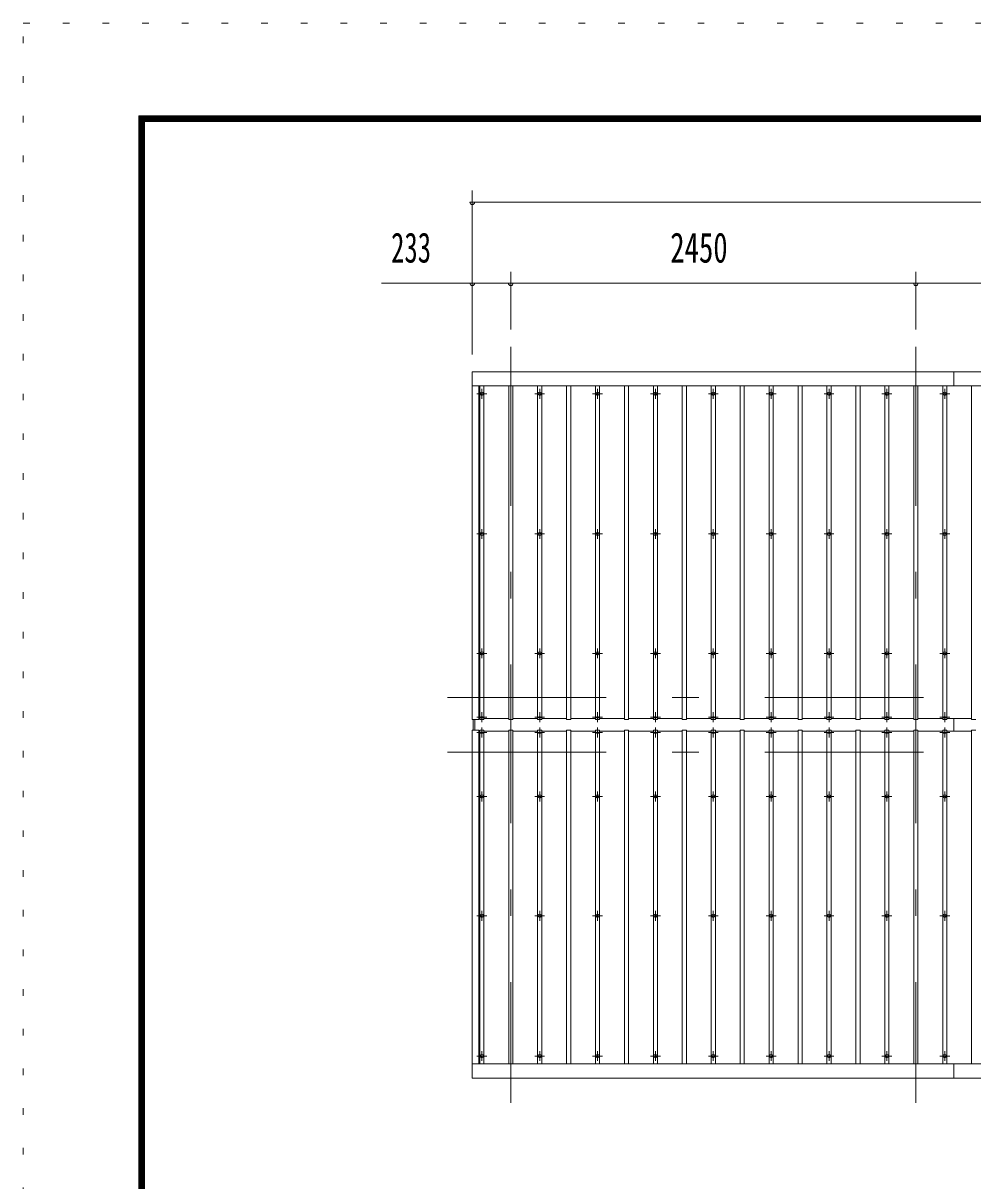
# Model space of a CAD drawing. Units: millimetres, scale not verified, with parts at other scales. Extents: x -31546 to 31551, y -14700 to 14700.
# Drawn here: x -10029 to -4284, y 7701 to 14700 of the extents above; entities that cross this region are included whole.
import ezdxf
from ezdxf.enums import TextEntityAlignment as Align

# ---------------------------------------------------------------- set-up
doc = ezdxf.new("R2010")
doc.units = ezdxf.units.MM
doc.header["$LTSCALE"] = 80
doc.linetypes.add('USER3', pattern=[24, 12, -5, 2, -5])
doc.linetypes.add('USER4', pattern=[3, 0.5, -2.5])
for name, color, linetype, lineweight in [('0-2_1-07BOLD', 7, 'Continuous', 18), ('0-3_1-27CENTER', 3, 'USER3', 18), ('0-4_1-47THIN', 4, 'Continuous', 18), ('0-5_1-57DIM', 3, 'Continuous', 18), ('0-C_F-F1PAPER', 5, 'Continuous', 18), ('0-D_F-E_J_ADD', 5, 'USER4', 18)]:
    doc.layers.add(name, color=color, linetype=linetype, lineweight=lineweight)
doc.styles.add('ＭＳ ゴシック', font='')
doc.styles.get('ＭＳ ゴシック').set_extended_font_data('MS Gothic')

msp = doc.modelspace()

# ---------------------------------------------------------------- linework, layer by layer
at = {"layer": '0-2_1-07BOLD'}
for p, q in [((-7312.41, 12592.54), (3353.59, 12592.54)), ((-7312.41, 12592.54), (-7312.41, 10489.55)), ((-4399.41, 12506.79), (-4399.41, 12592.54)), ((-7312.41, 12506.79), (3353.59, 12506.79)), ((-7272.41, 12506.79), (-7272.41, 10489.55)), ((-7272.41, 10489.55), (-7312.41, 10489.55)), ((-7307.41, 10425.54), (-7307.41, 10489.55)), ((-7297.41, 10425.54), (-7297.41, 10489.55)), ((-4399.41, 10495.58), (-4399.41, 10419.51)), ((-7312.41, 8322.54), (-7312.41, 10425.54)), ((-7272.41, 10425.54), (-7312.41, 10425.54)), ((-7272.41, 8408.3), (-7272.41, 10425.54)), ((-7312.41, 8408.3), (3353.59, 8408.3)), ((-4399.41, 8408.3), (-4399.41, 8322.54))]:
    msp.add_line(p, q, dxfattribs=at)
msp.add_lwpolyline([(-7312.41, 8322.54), (3353.59, 8322.54), (3353.59, 10425.54)], dxfattribs=at)
for centre in [(-7254.41, 12459.37), (-6904.41, 12459.37), (-6554.41, 12459.37), (-6204.41, 12459.37), (-5854.41, 12459.37), (-5504.41, 12459.37), (-5154.41, 12459.37), (-4804.41, 12459.37), (-4454.41, 12459.37), (-7254.41, 11611.71), (-6904.41, 11611.71), (-6554.41, 11611.71), (-6204.41, 11611.71), (-5854.41, 11611.71), (-5504.41, 11611.71), (-5154.41, 11611.71), (-4804.41, 11611.71), (-4454.41, 11611.71), (-7254.41, 10890.05), (-6904.41, 10890.05), (-6554.41, 10890.05), (-6204.41, 10890.05), (-5854.41, 10890.05), (-5504.41, 10890.05), (-5154.41, 10890.05), (-4804.41, 10890.05), (-4454.41, 10890.05), (-7254.41, 10025.04), (-6904.41, 10025.04), (-6554.41, 10025.04), (-6204.41, 10025.04), (-5854.41, 10025.04), (-5504.41, 10025.04), (-5154.41, 10025.04), (-4804.41, 10025.04), (-4454.41, 10025.04), (-7254.41, 9303.38), (-6904.41, 9303.38), (-6554.41, 9303.38), (-6204.41, 9303.38), (-5854.41, 9303.38), (-5504.41, 9303.38), (-5154.41, 9303.38), (-4804.41, 9303.38), (-4454.41, 9303.38), (-7254.41, 8455.72), (-6904.41, 8455.72), (-6554.41, 8455.72), (-6204.41, 8455.72), (-5854.41, 8455.72), (-5504.41, 8455.72), (-5154.41, 8455.72), (-4804.41, 8455.72), (-4454.41, 8455.72)]:
    msp.add_circle(centre, 10, dxfattribs=at)
for centre, start, end in [((-7254.41, 10493.51), 46.3961, 133.6039), ((-7254.41, 10514.51), 226.39838, 313.60162), ((-6904.41, 10493.51), 46.3961, 133.6039), ((-6904.41, 10514.51), 226.39838, 313.60162), ((-6554.41, 10493.51), 46.3961, 133.6039), ((-6554.41, 10514.51), 226.39838, 313.60162), ((-6204.41, 10493.51), 46.3961, 133.6039), ((-6204.41, 10514.51), 226.39838, 313.60162), ((-5854.41, 10493.51), 46.3961, 133.6039), ((-5854.41, 10514.51), 226.39838, 313.60162), ((-5504.41, 10493.51), 46.3961, 133.6039), ((-5504.41, 10514.51), 226.39838, 313.60162), ((-5154.41, 10493.51), 46.3961, 133.6039), ((-5154.41, 10514.51), 226.39838, 313.60162), ((-4804.41, 10493.51), 46.3961, 133.6039), ((-4804.41, 10514.51), 226.39838, 313.60162), ((-4454.41, 10493.51), 46.3961, 133.6039), ((-4454.41, 10514.51), 226.39838, 313.60162), ((-7254.41, 10400.58), 46.39838, 133.60162), ((-7254.41, 10421.58), 226.3961, 313.6039), ((-6904.41, 10400.58), 46.39838, 133.60162), ((-6904.41, 10421.58), 226.3961, 313.6039), ((-6554.41, 10400.58), 46.39838, 133.60162), ((-6554.41, 10421.58), 226.3961, 313.6039), ((-6204.41, 10400.58), 46.39838, 133.60162), ((-6204.41, 10421.58), 226.3961, 313.6039), ((-5854.41, 10400.58), 46.39838, 133.60162), ((-5854.41, 10421.58), 226.3961, 313.6039), ((-5504.41, 10400.58), 46.39838, 133.60162), ((-5504.41, 10421.58), 226.3961, 313.6039), ((-5154.41, 10400.58), 46.39838, 133.60162), ((-5154.41, 10421.58), 226.3961, 313.6039), ((-4804.41, 10400.58), 46.39838, 133.60162), ((-4804.41, 10421.58), 226.3961, 313.6039), ((-4454.41, 10400.58), 46.39838, 133.60162), ((-4454.41, 10421.58), 226.3961, 313.6039)]:
    msp.add_arc(centre, 14.5, start, end, dxfattribs=at)
at = {"layer": '0-3_1-27CENTER'}
for p, q in [((-7079.41, 12742.55), (-7079.41, 8172.54)), ((-4629.41, 12742.55), (-4629.41, 8172.54)), ((-7284.41, 12459.37), (-7224.41, 12459.37)), ((-7254.41, 12429.37), (-7254.41, 12489.37)), ((-6934.41, 12459.37), (-6874.41, 12459.37)), ((-6904.41, 12429.37), (-6904.41, 12489.37)), ((-6584.41, 12459.37), (-6524.41, 12459.37)), ((-6554.41, 12429.37), (-6554.41, 12489.37)), ((-6234.41, 12459.37), (-6174.41, 12459.37)), ((-6204.41, 12429.37), (-6204.41, 12489.37)), ((-5884.41, 12459.37), (-5824.41, 12459.37)), ((-5854.41, 12429.37), (-5854.41, 12489.37)), ((-5534.41, 12459.37), (-5474.41, 12459.37)), ((-5504.41, 12429.37), (-5504.41, 12489.37)), ((-5184.41, 12459.37), (-5124.41, 12459.37)), ((-5154.41, 12429.37), (-5154.41, 12489.37)), ((-4834.41, 12459.37), (-4774.41, 12459.37)), ((-4804.41, 12429.37), (-4804.41, 12489.37)), ((-4484.41, 12459.37), (-4424.41, 12459.37)), ((-4454.41, 12429.37), (-4454.41, 12489.37)), ((-7254.41, 11581.71), (-7254.41, 11641.71)), ((-6904.41, 11581.71), (-6904.41, 11641.71)), ((-6554.41, 11581.71), (-6554.41, 11641.71)), ((-6204.41, 11581.71), (-6204.41, 11641.71)), ((-5854.41, 11581.71), (-5854.41, 11641.71)), ((-5504.41, 11581.71), (-5504.41, 11641.71)), ((-5154.41, 11581.71), (-5154.41, 11641.71)), ((-4804.41, 11581.71), (-4804.41, 11641.71)), ((-4454.41, 11581.71), (-4454.41, 11641.71)), ((-7284.41, 11611.71), (-7224.41, 11611.71)), ((-6934.41, 11611.71), (-6874.41, 11611.71)), ((-6584.41, 11611.71), (-6524.41, 11611.71)), ((-6234.41, 11611.71), (-6174.41, 11611.71)), ((-5884.41, 11611.71), (-5824.41, 11611.71)), ((-5534.41, 11611.71), (-5474.41, 11611.71)), ((-5184.41, 11611.71), (-5124.41, 11611.71)), ((-4834.41, 11611.71), (-4774.41, 11611.71)), ((-4484.41, 11611.71), (-4424.41, 11611.71)), ((-7254.41, 10860.05), (-7254.41, 10920.05)), ((-6904.41, 10860.05), (-6904.41, 10920.05)), ((-6554.41, 10860.05), (-6554.41, 10920.05)), ((-6204.41, 10860.05), (-6204.41, 10920.05)), ((-5854.41, 10860.05), (-5854.41, 10920.05)), ((-5504.41, 10860.05), (-5504.41, 10920.05)), ((-5154.41, 10860.05), (-5154.41, 10920.05)), ((-4804.41, 10860.05), (-4804.41, 10920.05)), ((-4454.41, 10860.05), (-4454.41, 10920.05)), ((-7284.41, 10890.05), (-7224.41, 10890.05)), ((-6934.41, 10890.05), (-6874.41, 10890.05)), ((-6584.41, 10890.05), (-6524.41, 10890.05)), ((-6234.41, 10890.05), (-6174.41, 10890.05)), ((-5884.41, 10890.05), (-5824.41, 10890.05)), ((-5534.41, 10890.05), (-5474.41, 10890.05)), ((-5184.41, 10890.05), (-5124.41, 10890.05)), ((-4834.41, 10890.05), (-4774.41, 10890.05)), ((-4484.41, 10890.05), (-4424.41, 10890.05)), ((-7462.41, 10622.54), (3503.59, 10622.54)), ((-7284.41, 10504.02), (-7224.41, 10504.02)), ((-7254.41, 10474.02), (-7254.41, 10534.02)), ((-6934.41, 10504.02), (-6874.41, 10504.02)), ((-6904.41, 10474.02), (-6904.41, 10534.02)), ((-6584.41, 10504.02), (-6524.41, 10504.02)), ((-6554.41, 10474.02), (-6554.41, 10534.02)), ((-6234.41, 10504.02), (-6174.41, 10504.02)), ((-6204.41, 10474.02), (-6204.41, 10534.02)), ((-5884.41, 10504.02), (-5824.41, 10504.02)), ((-5854.41, 10474.02), (-5854.41, 10534.02)), ((-5534.41, 10504.02), (-5474.41, 10504.02)), ((-5504.41, 10474.02), (-5504.41, 10534.02)), ((-5184.41, 10504.02), (-5124.41, 10504.02)), ((-5154.41, 10474.02), (-5154.41, 10534.02)), ((-4834.41, 10504.02), (-4774.41, 10504.02)), ((-4804.41, 10474.02), (-4804.41, 10534.02)), ((-4484.41, 10504.02), (-4424.41, 10504.02)), ((-4454.41, 10474.02), (-4454.41, 10534.02)), ((-7254.41, 10441.07), (-7254.41, 10381.07)), ((-6904.41, 10441.07), (-6904.41, 10381.07)), ((-6554.41, 10441.07), (-6554.41, 10381.07)), ((-6204.41, 10441.07), (-6204.41, 10381.07)), ((-5854.41, 10441.07), (-5854.41, 10381.07)), ((-5504.41, 10441.07), (-5504.41, 10381.07)), ((-5154.41, 10441.07), (-5154.41, 10381.07)), ((-4804.41, 10441.07), (-4804.41, 10381.07)), ((-4454.41, 10441.07), (-4454.41, 10381.07)), ((-7284.41, 10411.07), (-7224.41, 10411.07)), ((-6934.41, 10411.07), (-6874.41, 10411.07)), ((-6584.41, 10411.07), (-6524.41, 10411.07)), ((-6234.41, 10411.07), (-6174.41, 10411.07)), ((-5884.41, 10411.07), (-5824.41, 10411.07)), ((-5534.41, 10411.07), (-5474.41, 10411.07)), ((-5184.41, 10411.07), (-5124.41, 10411.07)), ((-4834.41, 10411.07), (-4774.41, 10411.07)), ((-4484.41, 10411.07), (-4424.41, 10411.07)), ((-7462.41, 10292.54), (3503.59, 10292.54)), ((-7284.41, 10025.04), (-7224.41, 10025.04)), ((-7254.41, 10055.04), (-7254.41, 9995.04)), ((-6934.41, 10025.04), (-6874.41, 10025.04)), ((-6904.41, 10055.04), (-6904.41, 9995.04)), ((-6584.41, 10025.04), (-6524.41, 10025.04)), ((-6554.41, 10055.04), (-6554.41, 9995.04)), ((-6234.41, 10025.04), (-6174.41, 10025.04)), ((-6204.41, 10055.04), (-6204.41, 9995.04)), ((-5884.41, 10025.04), (-5824.41, 10025.04)), ((-5854.41, 10055.04), (-5854.41, 9995.04)), ((-5534.41, 10025.04), (-5474.41, 10025.04)), ((-5504.41, 10055.04), (-5504.41, 9995.04)), ((-5184.41, 10025.04), (-5124.41, 10025.04)), ((-5154.41, 10055.04), (-5154.41, 9995.04)), ((-4834.41, 10025.04), (-4774.41, 10025.04)), ((-4804.41, 10055.04), (-4804.41, 9995.04)), ((-4484.41, 10025.04), (-4424.41, 10025.04)), ((-4454.41, 10055.04), (-4454.41, 9995.04)), ((-7254.41, 9333.38), (-7254.41, 9273.38)), ((-6904.41, 9333.38), (-6904.41, 9273.38)), ((-6554.41, 9333.38), (-6554.41, 9273.38)), ((-6204.41, 9333.38), (-6204.41, 9273.38)), ((-5854.41, 9333.38), (-5854.41, 9273.38)), ((-5504.41, 9333.38), (-5504.41, 9273.38)), ((-5154.41, 9333.38), (-5154.41, 9273.38)), ((-4804.41, 9333.38), (-4804.41, 9273.38)), ((-4454.41, 9333.38), (-4454.41, 9273.38)), ((-7284.41, 9303.38), (-7224.41, 9303.38)), ((-6934.41, 9303.38), (-6874.41, 9303.38)), ((-6584.41, 9303.38), (-6524.41, 9303.38)), ((-6234.41, 9303.38), (-6174.41, 9303.38)), ((-5884.41, 9303.38), (-5824.41, 9303.38)), ((-5534.41, 9303.38), (-5474.41, 9303.38)), ((-5184.41, 9303.38), (-5124.41, 9303.38)), ((-4834.41, 9303.38), (-4774.41, 9303.38)), ((-4484.41, 9303.38), (-4424.41, 9303.38)), ((-7254.41, 8485.72), (-7254.41, 8425.72)), ((-6904.41, 8485.72), (-6904.41, 8425.72)), ((-6554.41, 8485.72), (-6554.41, 8425.72)), ((-6204.41, 8485.72), (-6204.41, 8425.72)), ((-5854.41, 8485.72), (-5854.41, 8425.72)), ((-5504.41, 8485.72), (-5504.41, 8425.72)), ((-5154.41, 8485.72), (-5154.41, 8425.72)), ((-4804.41, 8485.72), (-4804.41, 8425.72)), ((-4454.41, 8485.72), (-4454.41, 8425.72)), ((-7284.41, 8455.72), (-7224.41, 8455.72)), ((-6934.41, 8455.72), (-6874.41, 8455.72)), ((-6584.41, 8455.72), (-6524.41, 8455.72)), ((-6234.41, 8455.72), (-6174.41, 8455.72)), ((-5884.41, 8455.72), (-5824.41, 8455.72)), ((-5534.41, 8455.72), (-5474.41, 8455.72)), ((-5184.41, 8455.72), (-5124.41, 8455.72)), ((-4834.41, 8455.72), (-4774.41, 8455.72)), ((-4484.41, 8455.72), (-4424.41, 8455.72))]:
    msp.add_line(p, q, dxfattribs=at)
at = {"layer": '0-4_1-47THIN'}
for p, q in [((-7266.91, 10489.55), (-7266.91, 12506.79)), ((-7091.91, 10489.55), (-7091.91, 12506.79)), ((-6916.91, 10489.55), (-6916.91, 12506.79)), ((-6891.91, 10489.55), (-6891.91, 12506.79)), ((-6741.91, 10489.55), (-6741.91, 12506.79)), ((-6716.91, 10489.55), (-6716.91, 12506.79)), ((-6566.91, 10489.55), (-6566.91, 12506.79)), ((-6541.91, 10489.55), (-6541.91, 12506.79)), ((-6391.91, 10489.55), (-6391.91, 12506.79)), ((-6366.91, 10489.55), (-6366.91, 12506.79)), ((-6216.91, 10489.55), (-6216.91, 12506.79)), ((-6191.91, 10489.55), (-6191.91, 12506.79)), ((-6041.91, 10489.55), (-6041.91, 12506.79)), ((-6016.92, 10489.55), (-6016.92, 12506.79)), ((-5866.91, 10489.55), (-5866.91, 12506.79)), ((-5841.91, 10489.55), (-5841.91, 12506.79)), ((-5691.91, 10489.55), (-5691.91, 12506.79)), ((-5666.91, 10489.55), (-5666.91, 12506.79)), ((-5516.91, 10489.55), (-5516.91, 12506.79)), ((-5491.91, 10489.55), (-5491.91, 12506.79)), ((-5341.91, 10489.55), (-5341.91, 12506.79)), ((-5316.91, 10489.55), (-5316.91, 12506.79)), ((-5166.91, 10489.55), (-5166.91, 12506.79)), ((-5141.91, 10489.55), (-5141.91, 12506.79)), ((-4991.91, 10489.55), (-4991.91, 12506.79)), ((-4966.91, 10489.55), (-4966.91, 12506.79)), ((-4816.91, 10489.55), (-4816.91, 12506.79)), ((-4791.91, 10489.55), (-4791.91, 12506.79)), ((-4641.91, 10489.55), (-4641.91, 12506.79)), ((-4616.91, 10489.55), (-4616.91, 12506.79)), ((-4466.91, 10489.55), (-4466.91, 12506.79)), ((-4441.91, 10489.55), (-4441.91, 12506.79)), ((-4291.91, 10489.55), (-4291.91, 12506.79)), ((-7272.41, 10495.58), (-7266.91, 10495.58)), ((-7091.91, 10495.58), (-7241.91, 10495.58)), ((-7066.91, 10495.58), (-6916.91, 10495.58)), ((-6916.91, 10489.55), (-6891.91, 10489.55)), ((-6741.91, 10495.58), (-6891.91, 10495.58)), ((-6741.91, 10489.55), (-6716.91, 10489.55)), ((-6716.91, 10495.58), (-6566.91, 10495.58)), ((-6566.91, 10489.55), (-6541.91, 10489.55)), ((-6391.91, 10495.58), (-6541.91, 10495.58)), ((-6391.91, 10489.55), (-6366.91, 10489.55)), ((-6366.91, 10495.58), (-6216.91, 10495.58)), ((-6216.91, 10489.55), (-6191.91, 10489.55)), ((-6041.91, 10495.58), (-6191.91, 10495.58)), ((-6041.91, 10489.55), (-6016.92, 10489.55)), ((-6016.92, 10495.58), (-5866.91, 10495.58)), ((-5866.91, 10489.55), (-5841.91, 10489.55)), ((-5691.91, 10495.58), (-5841.91, 10495.58)), ((-5691.91, 10489.55), (-5666.91, 10489.55)), ((-5666.91, 10495.58), (-5516.91, 10495.58)), ((-5516.91, 10489.55), (-5491.91, 10489.55)), ((-5341.91, 10495.58), (-5491.91, 10495.58)), ((-5341.91, 10489.55), (-5316.91, 10489.55)), ((-5316.92, 10495.58), (-5166.91, 10495.58)), ((-5166.91, 10489.55), (-5141.91, 10489.55)), ((-4991.91, 10495.58), (-5141.91, 10495.58)), ((-4991.91, 10489.55), (-4966.91, 10489.55)), ((-4966.91, 10495.58), (-4816.91, 10495.58)), ((-4816.91, 10489.55), (-4791.91, 10489.55)), ((-4641.91, 10495.58), (-4791.91, 10495.58)), ((-4641.91, 10489.55), (-4616.91, 10489.55)), ((-4616.91, 10495.58), (-4466.91, 10495.58)), ((-4466.91, 10489.55), (-4441.91, 10489.55)), ((-4291.91, 10495.58), (-4441.91, 10495.58)), ((-4291.91, 10489.55), (-4266.91, 10489.55)), ((-7272.41, 10419.51), (-7266.91, 10419.51)), ((-7266.91, 10425.54), (-7241.91, 10425.54)), ((-7266.91, 10425.54), (-7266.91, 8408.3)), ((-7241.91, 10425.54), (-7241.91, 8408.3)), ((-7091.91, 10419.51), (-7241.91, 10419.51)), ((-7091.91, 10425.54), (-7066.91, 10425.54)), ((-7091.91, 10425.54), (-7091.91, 8408.3)), ((-7066.91, 10425.54), (-7066.91, 8408.3)), ((-7066.91, 10419.51), (-6916.91, 10419.51)), ((-6916.91, 10425.54), (-6891.91, 10425.54)), ((-6916.91, 10425.54), (-6916.91, 8408.3)), ((-6891.91, 10425.54), (-6891.91, 8408.3)), ((-6741.91, 10419.51), (-6891.91, 10419.51)), ((-6741.91, 10425.54), (-6716.91, 10425.54)), ((-6741.91, 10425.54), (-6741.91, 8408.3)), ((-6716.91, 10425.54), (-6716.91, 8408.3)), ((-6716.91, 10419.51), (-6566.91, 10419.51)), ((-6566.91, 10425.54), (-6541.91, 10425.54)), ((-6566.91, 10425.54), (-6566.91, 8408.3)), ((-6541.91, 10425.54), (-6541.91, 8408.3)), ((-6391.91, 10419.51), (-6541.91, 10419.51)), ((-6391.91, 10425.54), (-6366.91, 10425.54)), ((-6391.91, 10425.54), (-6391.91, 8408.3)), ((-6366.91, 10425.54), (-6366.91, 8408.3)), ((-6366.91, 10419.51), (-6216.91, 10419.51)), ((-6216.91, 10425.54), (-6191.91, 10425.54)), ((-6216.91, 10425.54), (-6216.91, 8408.3)), ((-6191.91, 10425.54), (-6191.91, 8408.3)), ((-6041.91, 10419.51), (-6191.91, 10419.51)), ((-6041.91, 10425.54), (-6016.92, 10425.54)), ((-6041.91, 10425.54), (-6041.91, 8408.3)), ((-6016.92, 10425.54), (-6016.92, 8408.3)), ((-6016.92, 10419.51), (-5866.91, 10419.51)), ((-5866.91, 10425.54), (-5841.91, 10425.54)), ((-5866.91, 10425.54), (-5866.91, 8408.3)), ((-5841.91, 10425.54), (-5841.91, 8408.3)), ((-5691.91, 10419.51), (-5841.91, 10419.51)), ((-5691.91, 10425.54), (-5666.91, 10425.54)), ((-5691.91, 10425.54), (-5691.91, 8408.3)), ((-5666.91, 10425.54), (-5666.91, 8408.3)), ((-5666.91, 10419.51), (-5516.91, 10419.51)), ((-5516.91, 10425.54), (-5491.91, 10425.54)), ((-5516.91, 10425.54), (-5516.91, 8408.3)), ((-5491.91, 10425.54), (-5491.91, 8408.3)), ((-5341.91, 10419.51), (-5491.91, 10419.51)), ((-5341.91, 10425.54), (-5316.91, 10425.54)), ((-5341.91, 10425.54), (-5341.91, 8408.3)), ((-5316.92, 10419.51), (-5166.91, 10419.51)), ((-5316.91, 10425.54), (-5316.91, 8408.3)), ((-5166.91, 10425.54), (-5141.91, 10425.54)), ((-5166.91, 10425.54), (-5166.91, 8408.3)), ((-5141.91, 10425.54), (-5141.91, 8408.3)), ((-4991.91, 10419.51), (-5141.91, 10419.51)), ((-4991.91, 10425.54), (-4966.91, 10425.54)), ((-4991.91, 10425.54), (-4991.91, 8408.3)), ((-4966.91, 10425.54), (-4966.91, 8408.3)), ((-4966.91, 10419.51), (-4816.91, 10419.51)), ((-4816.91, 10425.54), (-4791.91, 10425.54)), ((-4816.91, 10425.54), (-4816.91, 8408.3)), ((-4791.91, 10425.54), (-4791.91, 8408.3)), ((-4641.91, 10419.51), (-4791.91, 10419.51)), ((-4641.91, 10425.54), (-4616.91, 10425.54)), ((-4641.91, 10425.54), (-4641.91, 8408.3)), ((-4616.91, 10425.54), (-4616.91, 8408.3)), ((-4616.91, 10419.51), (-4466.91, 10419.51)), ((-4466.91, 10425.54), (-4441.91, 10425.54)), ((-4466.91, 10425.54), (-4466.91, 8408.3)), ((-4441.91, 10425.54), (-4441.91, 8408.3)), ((-4291.91, 10419.51), (-4441.91, 10419.51)), ((-4291.91, 10425.54), (-4266.91, 10425.54)), ((-4291.91, 10425.54), (-4291.91, 8408.3))]:
    msp.add_line(p, q, dxfattribs=at)
for points in [[(-7266.91, 10489.55), (-7241.91, 10489.55), (-7241.91, 12506.79)], [(-7091.91, 10489.55), (-7066.91, 10489.55), (-7066.91, 12506.79)]]:
    msp.add_lwpolyline(points, dxfattribs=at)
at = {"layer": '0-5_1-57DIM'}
for p, q in [((-7312.41, 12697.54), (-7312.41, 13687.54)), ((-7298.41, 13617.54), (-7326.41, 13617.54)), ((-7312.41, 13617.54), (3353.59, 13617.54)), ((-7079.41, 12847.54), (-7079.41, 13197.54)), ((-4629.41, 12847.54), (-4629.41, 13197.54)), ((-7861.91, 13127.54), (3903.09, 13127.54)), ((-7298.41, 13127.54), (-7326.41, 13127.54)), ((-7065.41, 13127.54), (-7093.41, 13127.54)), ((-4615.41, 13127.54), (-4643.41, 13127.54))]:
    msp.add_line(p, q, dxfattribs=at)
for centre in [(-7312.41, 13617.54), (-7312.41, 13127.54), (-7079.41, 13127.54), (-4629.41, 13127.54)]:
    msp.add_arc(centre, 14, 180, 0, dxfattribs=at)
at = {"layer": '0-C_F-F1PAPER'}
for p, q in [((-9328.87, 14140), (30851.13, 14140)), ((-9328.87, 14140), (-9328.87, -14000)), ((-9325.37, 14136.5), (30847.63, 14136.5)), ((-9325.37, 14136.5), (-9325.37, -13996.5)), ((-9321.87, 14133), (-9321.87, -13993)), ((-9321.87, 14133), (30844.13, 14133)), ((-9318.37, 14129.5), (30840.63, 14129.5)), ((-9318.37, 14129.5), (-9318.37, -13989.5)), ((-9314.87, 14126), (-9314.87, -13986)), ((-9314.87, 14126), (30837.13, 14126)), ((-9311.37, 14122.5), (30833.63, 14122.5)), ((-9311.37, 14122.5), (-9311.37, -13982.5)), ((-9307.87, 14119), (-9307.87, -13979)), ((-9307.87, 14119), (30830.13, 14119)), ((-9304.37, 14115.5), (30826.63, 14115.5)), ((-9304.37, 14115.5), (-9304.37, -13975.5)), ((-9300.87, 14112), (30823.13, 14112)), ((-9300.87, 14112), (-9300.87, -13972)), ((-9297.37, 14108.5), (30819.63, 14108.5)), ((-9297.37, 14108.5), (-9297.37, -13968.5)), ((-9293.87, 14105), (-9293.87, -13965)), ((-9293.87, 14105), (30816.13, 14105))]:
    msp.add_line(p, q, dxfattribs=at)
at = {"layer": '0-D_F-E_J_ADD'}
msp.add_lwpolyline([(-10028.87, -14700), (-10028.87, 14700), (31551.13, 14700)], dxfattribs=at)

# ---------------------------------------------------------------- texts
at = {"layer": '0-5_1-57DIM', "color": 7, "style": 'ＭＳ ゴシック'}
for s, width, p in [('233', 0.65, (-7803.35, 13197.54)), ('2450', 0.7, (-6114.83, 13197.54))]:
    msp.add_text(s, height=182.3, dxfattribs=dict(at, width=width)).set_placement(p, align=Align.BOTTOM_LEFT)

doc.saveas('drawing.dxf')
